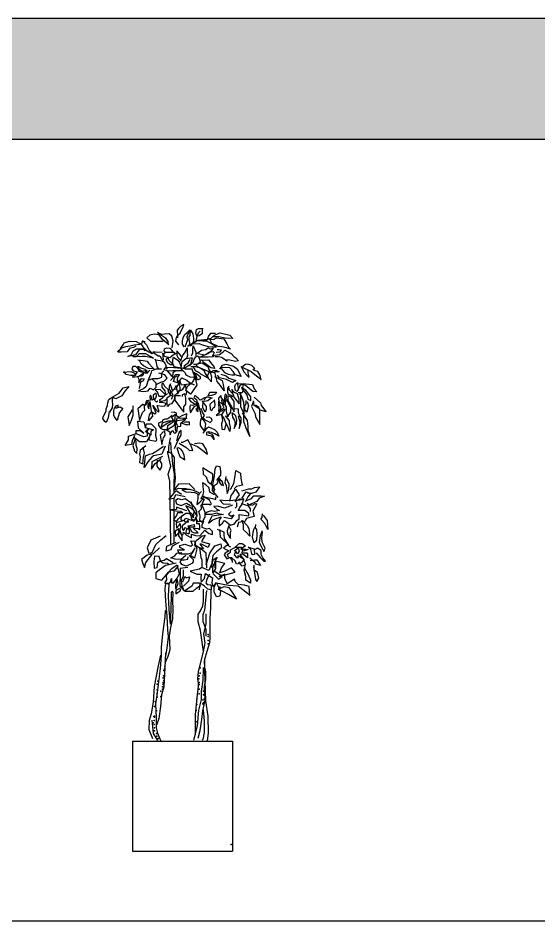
# Model space of a CAD drawing. Header units: millimetres. Extents: x 12377 to 30673, y 89761 to 101952.
# Drawn here: x 24415 to 25767, y 99607 to 101952 of the extents above; entities that cross this region are included whole.
import ezdxf

# ---------------------------------------------------------------- set-up
doc = ezdxf.new("R2010")
doc.units = ezdxf.units.MM
doc.layers.add('www.cad-blocks.net', color=7, linetype='Continuous')

# ---------------------------------------------------------------- blocks, each defined once
blk = doc.blocks.new('A$C4E114401')
at = {"linetype": 'ByBlock'}
for p, q in [((77.2, 285.6), (77.2, 0)), ((77.2, 285.6), (336.1, 285.6)), ((336.1, 285.6), (336.1, 0)), ((77.2, 0), (336.1, 0))]:
    blk.add_line(p, q, dxfattribs=at)
for points in [[(197.3, 1315.2), (189.6, 1324.2), (191.4, 1334.3), (194.9, 1339.6), (200.3, 1345.6), (203.3, 1351), (207.5, 1359.3), (210.4, 1367.6), (202.1, 1363.5), (196.1, 1357.5), (193.1, 1353.3), (193.7, 1337.9), (193.7, 1333.1)], [(171.1, 1314.6), (155, 1328.9), (146, 1340.8), (132.9, 1342.6), (122.2, 1340.2), (113.8, 1333.1), (123.4, 1324.2), (153.8, 1324.2), (156.2, 1326.5), (170.5, 1318.8)], [(179.4, 1307.5), (182.4, 1324.2), (178.8, 1337.3), (172.3, 1343.2), (160.3, 1342.6), (152, 1342), (141.8, 1346.8), (157.4, 1336.7), (162.1, 1333.1), (169.3, 1321.8)], [(211, 1309.9), (206.3, 1316.4), (206.3, 1325.3), (208.1, 1333.1), (212.2, 1340.8), (218.8, 1346.8), (225.4, 1353.9), (217.6, 1335.5), (219.4, 1327.7), (216.4, 1318.2), (212.8, 1308.7)], [(220, 1311.6), (246.2, 1327.1), (264.1, 1328.3), (271.9, 1328.9), (274.3, 1336.1), (280.2, 1345), (292.2, 1345)], [(223.6, 1311.6), (225.4, 1319.4), (224.2, 1328.9), (224.2, 1335.5), (226.5, 1339), (227.1, 1353.3), (233.7, 1343.8), (235.5, 1331.3), (235.5, 1324.2), (231.3, 1314.6), (227.1, 1311.6)], [(244.4, 1335.5), (240.9, 1345.6), (243.2, 1354.5), (248.6, 1356.9), (259.4, 1356.9), (257.6, 1353.9), (257.6, 1347.4), (257.6, 1343.2), (248.6, 1337.3)], [(241.5, 1320.6), (244.4, 1336.1), (248, 1346.2), (252.2, 1350.4)], [(270.7, 1329.5), (281.4, 1332.5), (287.4, 1337.9), (293.3, 1342), (304.7, 1346.2), (329.1, 1339.6), (337.5, 1331.3), (317.8, 1331.9), (301.1, 1335.5), (295.1, 1335.5), (287.4, 1335.5)], [(97.3, 1316.1), (81.6, 1313.6), (70.7, 1311.2), (58.6, 1310), (45.3, 1305.2), (52.5, 1314.9), (55, 1319.7), (69.5, 1324.5), (86.4, 1323.3), (92.5, 1319.7), (100.9, 1317.3)], [(103, 1325.9), (113.2, 1315.1), (120.3, 1300.8), (128.1, 1293.1), (127.5, 1291.3), (114.4, 1299), (106, 1306.8), (101.2, 1314.5), (101.8, 1323.5), (109.6, 1323.5)], [(231.9, 1317.6), (249.2, 1318.2), (258.2, 1314.6), (273.1, 1310.5), (284.4, 1309.9), (295.1, 1309.3), (279.6, 1318.8), (269.5, 1324.7), (259.4, 1324.2), (247.4, 1325.3)], [(272.5, 1330.7), (279.6, 1329.5), (286.8, 1328.3), (294.5, 1333.1), (313.6, 1330.1), (322, 1317.6), (326.2, 1308.7), (331.5, 1303.3), (320.8, 1307.5), (308.9, 1309.9), (299.3, 1310.5), (281.4, 1318.8), (281.4, 1322.4), (277.2, 1329.5)], [(85.2, 1311.2), (79.1, 1307.6), (69.5, 1305.2), (63.4, 1296.7), (47.7, 1295.5), (39.2, 1295.5), (41.6, 1300.4), (47.7, 1305.2)], [(119.5, 1296.2), (106.8, 1303.1), (95.1, 1303.1), (90.5, 1297.3), (84.7, 1289.2), (64.9, 1284.6), (73.1, 1289.2), (78.9, 1299.6), (87, 1304.3), (105.6, 1304.3), (107.9, 1299.6)], [(78.9, 1284.6), (87, 1284.6), (95.1, 1292.7), (110.2, 1292.7), (123, 1285.7), (131.2, 1279.9), (110.2, 1284.6), (102.1, 1284.6), (94, 1283.4), (75.4, 1285.7)], [(153.9, 1296), (141.9, 1294.9), (135.4, 1295.4), (129.4, 1295.4), (143.6, 1286.7), (147.9, 1286.7), (152.3, 1278.6), (157.7, 1274.7), (156.1, 1286.7), (155.6, 1293.3)], [(184.2, 1295), (162.1, 1295), (159.1, 1299.1), (159.7, 1304.5), (165.1, 1307.5), (174.1, 1306.3), (179.4, 1299.7), (186, 1294.4), (189.6, 1292.6), (182.4, 1287.8), (173.5, 1281.3), (160.3, 1284.8), (158.5, 1292.6), (163.3, 1295.6)], [(203.8, 1284.8), (197.8, 1292.5), (191.9, 1299.6), (191.9, 1287.8), (194.9, 1281.9), (200.8, 1276)], [(201.4, 1272.5), (207.3, 1288.4), (212.6, 1293.7), (218.5, 1307.3), (219.1, 1295.5), (219.7, 1287.2), (216.7, 1279.5)], [(229.7, 1286), (233.3, 1294.3), (233.3, 1303.7), (234.5, 1312.6), (241, 1295.5), (241, 1286)], [(243.9, 1292.2), (255.9, 1300.9), (267.3, 1302.5), (272.8, 1307.4), (279.3, 1304.7), (286.4, 1306.3), (281, 1298.2), (272.3, 1291.6), (263.5, 1287.8), (247.7, 1291.1)], [(251, 1282.5), (266.4, 1289.6), (275.8, 1295.5), (286.5, 1297.2), (288.8, 1294.9), (285.3, 1287.8), (286.5, 1283.7), (273.5, 1282.5), (267.5, 1283.1), (248.6, 1283.1)], [(283.8, 1287.2), (302.9, 1289.6), (312.4, 1296.7), (316.6, 1300.9), (333.3, 1292), (339.9, 1284.8), (345.2, 1281.3), (352.4, 1273.5), (344.6, 1271.7), (329.7, 1274.7), (322, 1275.9), (321.4, 1272.3), (311.8, 1279.5), (307.7, 1281.9), (299.9, 1283.6), (291, 1283.6)], [(294.1, 1295.4), (304.4, 1297.1), (307.7, 1301.4), (300.6, 1302), (296.8, 1302)], [(91.1, 1275.8), (104.8, 1274), (115, 1272.2), (118.5, 1266.9), (129.3, 1255), (132.8, 1252.6), (118.5, 1253.8), (105.4, 1260.3), (99.4, 1265.7), (95.3, 1274)], [(158.3, 1249.7), (164.8, 1258.4), (161, 1268.2), (155, 1272.6), (136.5, 1274.7), (135.4, 1278), (138.1, 1269.3), (139.8, 1258.4), (143.6, 1253)], [(184.3, 1261.9), (171.7, 1274.5), (168.5, 1282.9), (163.3, 1276.6), (167.5, 1269.2), (175.9, 1264), (181.1, 1264)], [(207.3, 1253.6), (184.8, 1257.7), (181.3, 1265.4), (181.3, 1276.6), (183.1, 1283.1), (194.9, 1274.8), (199, 1268.9), (203.2, 1257.1), (206.1, 1271.9), (215.6, 1279.5), (227.4, 1281.3), (231.5, 1280.7), (229.2, 1270.1), (227.4, 1263.6), (211.4, 1253.6), (212, 1261.2), (221.5, 1268.3), (226.2, 1277.2)], [(224.4, 1260.7), (234.5, 1269.5), (236.8, 1277.8), (241.6, 1283.7), (247.5, 1286.6), (250.4, 1277.8), (252.2, 1269.5), (246.3, 1264.8), (235.1, 1263.6)], [(235.1, 1263.6), (257.5, 1267.7), (272.3, 1258.3), (277.6, 1244.1), (246.9, 1257.1), (241, 1263)], [(253.4, 1275), (274.1, 1275.5), (283, 1264.9), (287.7, 1258.4), (290, 1253.7), (280.6, 1254.9), (269.4, 1262.6), (262.9, 1267.9), (255.8, 1275.5)], [(53, 1244.3), (72.7, 1245.8), (83.3, 1241.3), (84.8, 1235.2), (72.7, 1235.2), (60.6, 1238.2), (54.5, 1245.8)], [(121.6, 1248.8), (113.7, 1240.3), (91.2, 1246.4), (94.2, 1248.8), (85.1, 1258.5), (77.8, 1258.5), (75.4, 1252.4), (78.4, 1247), (87.5, 1245.2), (88.1, 1243.3), (83.9, 1237.3), (77.2, 1230.6), (89.3, 1233), (100.3, 1234.2), (104.5, 1237.3), (106.4, 1241.5), (90.6, 1230.6), (93.6, 1225.7), (93.6, 1216.6), (100.3, 1227.5), (107, 1226.3), (104.5, 1221.5), (97.8, 1217.8), (96, 1210.5), (94.2, 1201.4)], [(114.3, 1242.1), (109.4, 1247), (101.5, 1245.8), (94.8, 1251.2), (90.6, 1259.7), (100.3, 1254.3), (110, 1251.8), (113.7, 1247), (114.3, 1242.1)], [(152.1, 1252.1), (138.1, 1252.1), (126.5, 1247.4), (124.2, 1240.5), (117.2, 1223.1), (130, 1227.7), (143.9, 1227.7), (153.2, 1231.2), (153.2, 1240.5), (154.4, 1245.1), (157.9, 1247.4)], [(159.9, 1250.2), (171.9, 1247), (181.7, 1248.1), (206.8, 1248.1), (203.5, 1253), (184.5, 1255.1), (166.5, 1256.2), (164.3, 1251.9)], [(167.1, 1247), (177.5, 1234.8), (181.1, 1232.4), (182.3, 1239.1), (182.3, 1242.7), (187.2, 1247)], [(203.8, 1251.9), (213.8, 1242.5), (215.6, 1236.6), (225.7, 1231.9), (237.5, 1231.3), (240.4, 1228.9), (235.1, 1241.3), (231.6, 1251.4), (220.3, 1251.9), (214.4, 1251.4), (206.2, 1254.3)], [(228, 1258.4), (240.4, 1259), (252.8, 1255.5), (262.3, 1249), (265.8, 1240.1), (272.9, 1228.3), (254, 1238.4), (250.5, 1241.9), (240.4, 1247.2), (238.1, 1253.1), (233.9, 1254.9)], [(241, 1240.9), (252.5, 1232.5), (252.5, 1226.2), (245.2, 1223.1), (242, 1234.6), (237.8, 1244.1)], [(274.9, 1243.1), (271.4, 1235), (272.7, 1228.9), (281.8, 1218.6), (281.8, 1226.8), (282.6, 1230.2), (281.3, 1237.5), (278.3, 1242.7), (274.4, 1243.6)], [(280, 1243.1), (286.1, 1248.3), (293, 1248.7), (301.6, 1244.9), (294.3, 1244.4), (290.8, 1244.9), (287.8, 1241.8), (278.3, 1246.2)], [(289.3, 1232.5), (309.3, 1222), (312.4, 1211.5), (314.5, 1195.8), (305.1, 1209.4), (296.7, 1219.9), (290.4, 1244.1)], [(303.6, 1251.9), (310.1, 1262), (319, 1264.9), (339.1, 1259.6), (349.7, 1251.4), (355, 1240.7), (359.2, 1232.5), (343.2, 1236.6), (338.5, 1245.5), (329.6, 1254.9), (308.9, 1256.1), (306.6, 1253.1), (311.3, 1248.4), (316, 1243.1), (325.5, 1238.4), (334.3, 1236.6), (341.4, 1237.2)], [(358, 1258.4), (385.1, 1245.5), (402.9, 1230.7), (411.1, 1224.2), (407, 1237.2), (402.3, 1246), (395.2, 1247.2), (389.9, 1249.6), (391.1, 1251.9), (394, 1253.7), (386.9, 1260.8), (376.3, 1264.3), (369.8, 1263.7), (362.1, 1257.3)], [(358.6, 1259.6), (365.7, 1244.9), (373.3, 1236), (379.8, 1231.3), (378.1, 1239), (377.5, 1242.5), (377.5, 1249)], [(117.3, 1222.7), (112.4, 1206.9), (105.8, 1200.2), (92.4, 1195.4), (105.1, 1193.5), (117.3, 1195.4), (122.8, 1202), (131.3, 1198.4), (138.6, 1205.1), (138.6, 1215.4), (127, 1226.9)], [(140.4, 1213), (150.7, 1217.8), (159.2, 1220.9), (166.5, 1228.2), (161.1, 1236.7), (145.3, 1240.9)], [(175.2, 1222.2), (189, 1237.7), (198.5, 1237.7), (193.5, 1231.1), (192.9, 1224.4), (193.5, 1216.1)], [(193.5, 1216.1), (182.9, 1220), (186.8, 1231.1), (191.8, 1234.4)], [(189.9, 1197.8), (193, 1206.3), (196.1, 1212.6), (196.9, 1221.9), (197.7, 1211), (200, 1204), (200, 1197), (194.6, 1193.1)], [(224, 1212.3), (203.9, 1210.2), (199.6, 1221.9), (204.9, 1229.3), (217.6, 1222.9), (224, 1217.6), (236.7, 1211.3), (222.9, 1214.5)], [(238.9, 1232.5), (244.2, 1210.2), (227.2, 1186.9), (215.5, 1196.4), (218.7, 1206), (233.6, 1218.7), (237.8, 1226.1), (237.8, 1233.5)], [(306.4, 1238.7), (319.9, 1234), (327.2, 1227.9), (345.4, 1221.9), (336, 1217.2), (320.5, 1224.6), (302.4, 1229.3), (297.7, 1236)], [(16.1, 1141.5), (13.3, 1125.4), (8.4, 1113.5), (4.9, 1115.6), (0, 1123.3), (0.7, 1127.5), (8.4, 1142.2), (8.4, 1148.5), (11.9, 1156.9), (12.6, 1164.6), (15.4, 1172.9), (24.5, 1179.2), (42, 1189), (52.5, 1203), (67.2, 1206.5), (56.7, 1194.6), (49, 1182.7), (33.6, 1174.3), (25.2, 1179.2), (24.5, 1168.8), (25.2, 1159.7), (23.8, 1151.3), (16.8, 1140.1)], [(170.5, 1197.8), (161.1, 1206.3), (158, 1211.8), (156.5, 1215.7), (152.6, 1212.6), (152.6, 1204.8), (160.4, 1195.5), (162.7, 1184.6), (148.7, 1198.6), (135.5, 1197.8), (140.9, 1193.9), (142.5, 1188.5), (145.6, 1181.5), (159.6, 1181.5)], [(181.8, 1193.3), (177.4, 1206.7), (175.7, 1213.9), (172.4, 1207.2), (172.4, 1200), (169, 1194.5), (175.7, 1183.4), (175.7, 1191.1), (175.2, 1197.8)], [(182.4, 1185), (177.9, 1191.7), (181.8, 1196.7), (186.8, 1201.1), (190.2, 1208.9), (190.7, 1202.2), (191.8, 1197.2), (193.5, 1190.6), (187.9, 1184.5), (184, 1183.4)], [(194, 1186.7), (198.5, 1195.6), (203.5, 1196.7), (207.4, 1199.4), (214, 1210), (215.2, 1198.3), (216.8, 1192.8), (215.7, 1184.5)], [(335.6, 1189.2), (327.9, 1198.2), (326.7, 1207.7), (323.5, 1202), (323.5, 1193.7), (324.7, 1187.3), (333.7, 1182.9), (336.9, 1180.3)], [(334.5, 1200), (336.6, 1189.5), (340.8, 1178), (353.4, 1161.2), (353.4, 1172.7), (349.2, 1187.4), (339.7, 1191.6), (335.5, 1197.9)], [(343.9, 1195), (342.6, 1206.5), (343.9, 1211.6), (349.6, 1216.7), (349.6, 1210.9), (350.9, 1203.9), (350.9, 1197.5), (346.4, 1193.7)], [(347.7, 1193.1), (352.8, 1200.7), (356.7, 1210.3), (363.7, 1213.5), (362.4, 1203.3), (363, 1196.3), (361.8, 1189.9), (350.9, 1189.9)], [(351.3, 1214.7), (371.2, 1213.6), (388.1, 1211.5), (392.3, 1201), (399.6, 1192.7), (389.1, 1193.7), (370.2, 1209.4), (360.7, 1212.6)], [(359.7, 1202.1), (373.4, 1185.3), (376.5, 1173.8), (383.9, 1170.6), (383.9, 1180.1), (371.2, 1196.9), (359.7, 1204.2)], [(142.9, 1168.8), (139.3, 1166), (133.7, 1170.8), (137.2, 1176.4), (139.3, 1182), (138.6, 1189.7), (130.2, 1184.1), (131.6, 1172.9), (128.1, 1171.5), (127.4, 1177.1), (123.9, 1184.1), (121.8, 1179.2), (123.2, 1171.5), (113.4, 1169.5), (111.3, 1166), (109.9, 1157.6), (115.5, 1163.9), (116.2, 1167.4), (121.8, 1166.7), (116.9, 1159), (116.9, 1154.8), (119, 1148.5), (120.4, 1156.2), (121.8, 1156.9), (121.8, 1168.1), (123.9, 1154.8), (125.3, 1141.5), (134.4, 1135.9), (137.9, 1137.3), (129.5, 1157.6), (137.2, 1147.1), (143.6, 1140.8), (146.4, 1141.5), (140.8, 1156.9), (142.9, 1157.6), (154.1, 1155.5), (160.4, 1156.2), (163.9, 1162.5), (154.1, 1165.3), (146.4, 1165.3)], [(167.4, 1187.8), (157.4, 1180.6), (155.2, 1177.3), (145.7, 1170.6), (150.7, 1168.4), (160.7, 1170), (165.7, 1174.5)], [(186.8, 1183.9), (185.2, 1172.3), (177.9, 1161.2), (172.4, 1160.1), (167.4, 1154.5), (166.8, 1161.2), (166.8, 1170.6), (166.8, 1177.8), (176.3, 1184.5), (181.3, 1182.2), (177.4, 1172.8)], [(201.7, 1182.7), (186.9, 1182.7), (186.9, 1171), (198.6, 1155.1), (202.8, 1148.8), (210.2, 1140.3), (210.2, 1154.1), (215.5, 1160.4), (215.5, 1177.4), (212.3, 1188), (206, 1184.8), (206, 1180.6)], [(265.3, 1178.2), (252.9, 1171.2), (247.6, 1176.5), (238.8, 1183.5), (236.1, 1178.2), (243.2, 1173), (245, 1165), (239.7, 1166.8), (231.7, 1175.6), (222, 1175.6), (227.3, 1168.5), (237, 1162.4), (243.2, 1161.5), (233.5, 1157.1), (226.4, 1157.9), (225.5, 1154.4), (225.5, 1146.5), (227.3, 1138.5), (232.6, 1147.3), (237.9, 1154.4), (244.1, 1157.9), (244.1, 1165.9), (245, 1149.1), (241.4, 1146.5), (246.7, 1141.2), (248.5, 1153.5), (246.7, 1165), (252.9, 1142.1), (256.4, 1120.9), (263.5, 1131.5), (258.2, 1140.3), (254.7, 1149.1)], [(261.7, 1171.2), (269.7, 1180), (280.3, 1178.2), (283.8, 1177.4), (277.7, 1173.8), (272.4, 1169.4), (263.5, 1167.7), (256.4, 1168.5)], [(273.2, 1182.7), (277.7, 1191.5), (289.1, 1191.5), (295.3, 1191.5), (292.7, 1187.1), (282.1, 1183.5), (271.5, 1181.8)], [(314.5, 1168.2), (308.1, 1177.1), (306.2, 1183.5), (299.8, 1176.5), (301.1, 1166.9), (308.8, 1162.5), (313.2, 1154.8), (308.8, 1169.5), (307.5, 1172)], [(317.8, 1162.3), (321.8, 1183.1), (317.1, 1186.5), (315.8, 1177.8), (314.4, 1169.7), (312.4, 1162.3), (320.5, 1154.3)], [(320.8, 1173.8), (332.4, 1150.7), (330.3, 1138.1), (325, 1131.8), (324, 1127.6), (320.8, 1142.3), (320.8, 1151.7), (317.7, 1160.1), (319.8, 1172.7)], [(324, 1182.2), (324, 1169.6), (333.4, 1155.9), (340.8, 1141.2), (340.8, 1159.1), (340.8, 1167.5), (333.4, 1179), (326.1, 1182.2)], [(357.6, 1188.5), (357.6, 1170.6), (357.6, 1153.8), (367, 1136), (367, 1154.9), (366, 1165.4), (359.7, 1182.2), (354.4, 1187.4)], [(392.3, 1179), (409.1, 1164.3), (411.2, 1157), (423.8, 1141.2), (408, 1145.4), (404.9, 1151.7), (396.5, 1158)], [(39.2, 1159), (39.2, 1152), (33.6, 1150.6), (44.8, 1154.1), (51.8, 1149.2), (42.7, 1139.4), (39.9, 1127.5), (37.1, 1118.4), (30.1, 1128.2), (28, 1132.4), (28, 1143.6), (30.1, 1150.6), (35.7, 1156.9), (38.5, 1156.9)], [(75.7, 1146.1), (65.1, 1127.9), (68.1, 1105.3), (74.2, 1118.9), (78.7, 1132.5), (78.7, 1156.6)], [(104.5, 1160.7), (90.9, 1148.6), (95.4, 1118.4), (103, 1139.5), (109.1, 1145.6), (107.5, 1160.7)], [(260, 1165), (267.9, 1154.4), (267.9, 1147.3), (265.3, 1140.3), (259.1, 1150.9), (259.1, 1157.9), (260, 1163.2), (259.1, 1166.8)], [(290.3, 1172.3), (277.6, 1160.3), (278.3, 1148.2), (283, 1144.2), (286.3, 1150.9), (291, 1153.5), (291.7, 1160.3), (289.7, 1171)], [(314.5, 1152.9), (304.9, 1144), (299.8, 1136.3), (294.1, 1131.2), (304.9, 1133.8), (309.4, 1135), (313.2, 1140.1), (317.7, 1147.8), (312, 1145.9), (307.5, 1142.1)], [(300.4, 1168.3), (299.7, 1158.2), (301.1, 1150.9), (300.4, 1141.5), (305.8, 1148.2), (305.8, 1154.2), (303.8, 1159.6), (300.4, 1165.6)], [(374.9, 1167.6), (378.2, 1156.2), (375.6, 1147.5), (373.5, 1140.1), (368.2, 1146.8), (368.8, 1156.2), (372.2, 1162.3), (372.2, 1170.3)], [(391.2, 1168.5), (386, 1154.9), (395.4, 1136), (396.5, 1127.6), (407, 1107.7), (407, 1122.4), (407, 1130.7), (407, 1147.5), (392.3, 1157), (391.2, 1169.6)], [(126.7, 1138.7), (128.8, 1129.6), (118.3, 1117.7), (119, 1124.7), (121.1, 1133.1), (125.3, 1139.4)], [(179.9, 1131.3), (170.8, 1124.8), (166.2, 1121.5), (160.4, 1121.5), (154.5, 1119.6), (154.5, 1115.6), (144.7, 1111.1), (144.7, 1105.2), (150.6, 1097.4), (157.1, 1094.8), (164.3, 1094.8), (174, 1089), (173.4, 1083.8), (174.7, 1081.2), (176, 1086.4), (179.9, 1091.6), (182.5, 1091.6), (183.1, 1087), (186.4, 1085.1), (189.7, 1087), (192.9, 1093.5), (193.6, 1102.6), (202, 1103.9), (202.7, 1111.7), (208.5, 1116.9), (213.7, 1120.2), (217, 1127.4), (218.3, 1135.8), (206.6, 1131.3), (196.8, 1126.1), (191, 1130.6), (191, 1137.8), (185.1, 1139.7), (177.9, 1139.1)], [(183.1, 1118.2), (179.2, 1126.1), (181.2, 1130), (187.7, 1135.2), (186.4, 1126.1), (187.1, 1121.5), (183.1, 1116.9)], [(259, 1125.9), (266.3, 1119.1), (272.5, 1117), (278.8, 1113.4), (284, 1118.1), (281.9, 1123.8), (275.7, 1127.4), (267.8, 1125.9)], [(307.8, 1134.1), (310.5, 1118), (307.8, 1110), (309.1, 1095.9), (316.5, 1095.2), (319.9, 1110), (314.5, 1123.4), (307.8, 1134.1)], [(317.8, 1130.8), (327.9, 1118.7), (327.9, 1112), (330.6, 1101.3), (329.3, 1089.9), (327.2, 1095.9), (322.5, 1106), (319.2, 1112)], [(351.4, 1130.8), (355.4, 1114.7), (354.1, 1097.2), (358.8, 1113.3), (358.8, 1125.4), (353.4, 1133.4), (352.1, 1139.5), (352.1, 1147.5), (334, 1148.9)], [(334.6, 1138.8), (336, 1127.4), (341.3, 1118), (343.3, 1112), (340.7, 1097.2), (346.7, 1110.7), (348, 1119.4), (345.4, 1130.1), (336.6, 1137.5)], [(361.8, 1138.1), (374.4, 1118.2), (376.5, 1102.4), (376.5, 1093), (381.8, 1077.2), (372.3, 1098.2), (366, 1116.1), (366, 1123.4), (366, 1136)], [(110.6, 1100.2), (131.7, 1094.2), (124.2, 1089.7), (124.2, 1080.6), (110.6, 1089.7), (116.6, 1095.7), (119.6, 1094.2), (115.1, 1094.2), (115.1, 1077.6), (106, 1076.1), (86.4, 1083.6), (86.4, 1092.7), (96.9, 1092.7), (106, 1085.1), (92.4, 1098.7), (90.9, 1116.9), (106, 1115.3), (110.6, 1098.7), (113.6, 1109.3), (125.7, 1109.3), (136.3, 1098.7), (137.8, 1094.2), (136.3, 1079.1), (139.3, 1068.5), (137.8, 1064), (119.6, 1067), (122.7, 1080.6), (113.6, 1062.5), (95.4, 1062.5), (81.8, 1073)], [(182.7, 1118.3), (168.9, 1111.4), (151.6, 1099.9), (155.1, 1112.5), (170, 1117.1), (182.7, 1117.1)], [(188.4, 1117.1), (183.8, 1104.5), (167.7, 1094.1), (168.9, 1105.6), (176.9, 1111.4), (185, 1116), (187.3, 1118.3)], [(190.7, 1116), (187.3, 1103.3), (187.3, 1094.1), (191.9, 1088.4), (193, 1101), (194.2, 1104.5), (189.6, 1114.8)], [(190.7, 1117.1), (193, 1125.2), (218.3, 1124), (204.5, 1119.4), (193, 1117.1), (189.6, 1117.1)], [(204.2, 1112.3), (214.1, 1108.2), (219.9, 1107.6), (225.1, 1107.1), (224.6, 1113.9), (221.4, 1114.4), (214.1, 1114.4), (209.9, 1113.4)], [(254.3, 1123.8), (252.2, 1114.4), (252.2, 1105), (257.9, 1097.7), (262.6, 1091.5), (265.2, 1097.2), (266.8, 1109.2), (263.7, 1116.5), (256.9, 1125.3)], [(81.8, 1079.1), (75.8, 1065.5), (74.3, 1056.4), (57.6, 1053.4), (66.7, 1068.5), (66.7, 1077.6), (84.8, 1083.6)], [(157.5, 1089.7), (148.4, 1080.6), (152.9, 1056.4), (157.5, 1073), (162, 1080.6), (160.5, 1091.2)], [(186.2, 1045.8), (195.3, 1067), (202.9, 1080.6), (202.9, 1092.7), (198.3, 1088.1), (193.8, 1076.1), (190.8, 1065.5)], [(260, 1085.8), (266.3, 1093.1), (269.4, 1098.8), (274.1, 1101.9), (289.7, 1094.6), (297, 1088.4), (300.7, 1077.4), (290.3, 1083.7), (281.9, 1087.3), (273.6, 1088.9), (268.9, 1087.3)], [(273.6, 1087.3), (284.5, 1081.6), (287.1, 1074.3), (288.7, 1069.1), (282.4, 1077.4), (269.9, 1080), (269.4, 1086.8)], [(83.3, 1068.5), (77.3, 1053.4), (81.8, 1038.3), (87.9, 1032.2), (89.4, 1045.8), (86.4, 1053.4), (86.4, 1062.5), (83.3, 1073)], [(175.6, 1060.9), (177.1, 1033.7), (171.1, 1035.2), (171.1, 1048.9), (172.6, 1059.4), (175.6, 1073)], [(197.6, 1059.7), (214.9, 1049.3), (224.1, 1041.3), (233.3, 1040.1), (228.7, 1053.9), (220.6, 1067.7), (206.8, 1060.8), (203.4, 1060.8)], [(228.7, 1057.4), (245.9, 1050.5), (259.7, 1040.1), (271.2, 1030.9), (268.9, 1042.4), (259.7, 1057.4), (251.7, 1059.7), (237.9, 1057.4)], [(111.3, 1052.8), (96.4, 1040.1), (95.2, 1032.1), (96.4, 1024.1), (95.2, 1009.1), (103.3, 1005.7), (105.6, 1022.9), (107.9, 1033.2), (104.4, 1049.3)], [(162, 1051.9), (152.9, 1030.7), (131.7, 1026.2), (127.2, 1023.2), (116.6, 1011.1), (107.5, 996), (110.6, 1026.2), (121.2, 1030.7), (128.7, 1032.2), (142.3, 1041.3), (157.5, 1051.9)], [(174.7, 918.3), (174, 961.1), (169.6, 978.9), (176.2, 1000), (168.4, 1034.5), (168.4, 1038.9)], [(186.2, 945.5), (188.5, 968.9), (186.2, 997.8), (186.2, 1012.2), (186.2, 1022.2), (176.2, 1035.6)], [(178.5, 1034.5), (180.7, 1005.6), (185.1, 978.9), (184, 953.3), (184, 929.2)], [(191.9, 1048.2), (196.5, 1033.2), (199.9, 1025.2), (212.6, 1016), (211.4, 1028.7), (206.8, 1039), (202.2, 1043.6), (194.2, 1048.2)], [(155.1, 1025.2), (139, 1017.2), (127.4, 1011.4), (126.3, 991.9), (135.5, 1006.8), (143.6, 1012.6), (151.6, 1019.5)], [(141.3, 1014.9), (140.1, 999.9), (148.2, 989.6), (152.8, 997.6), (152.8, 1006.8), (147, 1016)], [(291.2, 937.6), (280.9, 954.9), (285.5, 966.4), (285.5, 979), (267, 990.5), (259, 995.2), (260.1, 979), (268.2, 972.1), (272.8, 959.5), (279.7, 953.7)], [(299.3, 918), (284.3, 936.4), (285.5, 951.4), (290.1, 974.4), (291.2, 992.9), (294.7, 1000.9), (303.9, 998.6), (305.1, 987.1), (305.1, 976.7), (298.2, 967.5), (294.7, 962.9)], [(331.6, 938.8), (339.6, 954.9), (343.1, 974.5), (345.4, 988.3), (356.9, 981.4), (358.1, 968.7), (360.4, 954.9), (362.7, 950.3), (346.5, 946.9), (340.8, 941.1)], [(288.9, 934.2), (288.9, 949.2), (297, 953.8), (302.7, 968.7), (302.7, 957.2), (307.4, 951.5), (313.1, 949.2), (309.7, 959.5), (303.9, 965.3)], [(318.9, 973.3), (316.6, 957.2), (320, 949.2), (322.3, 928.4), (326.9, 938.8), (328.1, 953.8), (321.2, 966.4)], [(238.7, 939), (223.7, 953.9), (196.1, 952.8), (183.5, 937.8), (197.3, 942.4), (215.7, 941.3), (223.7, 939)], [(249.9, 930.5), (237.8, 935.8), (226.5, 938.8), (204.6, 938.8), (215.2, 932.8), (229.5, 932), (238.6, 931.3), (249.9, 925.2)], [(290.1, 925), (277.4, 931.9), (276.2, 943.4), (267, 951.5), (258.9, 956.1), (260.1, 938.8), (261.3, 933), (258.9, 922.7), (254.3, 915.8), (267, 919.2), (284.3, 915.8), (293.5, 913.5), (293.5, 920.4)], [(329.3, 908.8), (332.7, 923.8), (337.4, 928.4), (344.3, 939.9), (351.2, 929.5), (353.5, 924.9), (346.6, 915.7), (343.1, 907.7), (356.9, 915.7)], [(360.4, 935.3), (378.8, 941), (386.9, 941), (393.8, 944.5), (406.5, 945.7), (397.3, 931.8), (385.8, 928.4), (375.4, 929.5)], [(204.2, 926.4), (190.4, 935.5), (183.5, 928.7), (170.8, 913.7), (185.8, 917.2), (189.2, 926.4), (209.9, 921.8), (213.4, 920.6)], [(184, 916.8), (184, 886.7)], [(228.3, 904.5), (213.4, 914.9), (205.3, 912.6), (195, 914.9), (188.1, 910.3), (191.5, 902.2), (203, 897.6), (216.8, 903.4), (227.2, 897.6)], [(255.9, 933.5), (246.1, 924.5), (246.1, 916.9), (243.8, 900.4), (251.4, 906.4), (258.2, 913.9), (261.2, 913.9), (262.7, 913.2), (258.9, 905.7), (256.6, 898.9), (260.4, 901.1), (275.5, 901.1), (278.5, 898.9), (282.3, 901.1), (277, 911.7), (268, 916.9), (259.7, 922.2)], [(360.4, 915.7), (371.9, 933), (383.5, 928.4), (376.5, 920.3), (370.8, 910)], [(369.6, 908.8), (385.8, 915.7), (391.5, 922.6), (411.1, 922.6), (419.2, 921.5), (405.3, 916.9), (399.6, 907.7), (380, 899.6), (374.2, 903.1)], [(176.6, 796.5), (174.7, 914.6)], [(218, 883.8), (191.5, 893), (191.5, 887.3), (176.6, 886.1), (189.2, 883.8), (201.9, 882.7), (207.6, 878.1)], [(235.2, 865.5), (237, 883.4), (226.3, 892.3), (215.6, 896.7), (223.6, 881.6), (231.7, 875.3), (232.6, 866.4)], [(229, 907.5), (231.7, 891.4), (237, 881.6), (245.1, 869.1), (244.2, 880.7), (240.6, 889.6), (232.6, 899.4), (222.7, 909.2)], [(256.6, 898.9), (264.2, 880), (264.2, 868), (257.4, 853.7), (251.4, 859), (252.9, 869.5), (251.4, 873.3), (249.1, 881.6), (255.9, 889.1), (255.1, 898.9)], [(336.2, 898.5), (315.5, 890.4), (298.2, 896.2), (287.8, 895), (295.9, 888.1), (302.8, 884.6), (290.1, 882.3), (280.9, 883.5), (270.5, 880), (264.7, 875.4), (282, 875.4), (295.9, 878.9), (299.3, 876.6), (313.1, 874.3), (283.2, 869.7), (280.9, 866.2), (274, 851.3), (285.5, 860.5), (293.6, 863.9), (307.4, 868.5), (301.6, 859.3), (301.6, 844.3), (310.8, 851.3), (315.5, 858.2), (321.2, 854.7), (331.6, 846.7), (342, 850.1), (347.7, 858.2), (353.5, 862.8), (353.5, 874.3), (378.8, 870.8), (378.8, 876.6), (368.5, 884.6), (351.2, 884.6), (355.8, 892.7), (361.6, 900.8), (366.2, 914.6), (355.8, 911.1), (318.9, 910), (303.9, 911.1), (312, 901.9), (331.6, 900.8)], [(346.6, 905.4), (346.6, 893.8), (343.1, 890.4)], [(370.7, 898.5), (389.2, 899.7), (394.9, 903.1), (399.6, 902), (389.2, 882.4), (391.5, 873.2), (392.6, 868.6), (378.8, 865.1), (373, 864), (368.4, 855.9), (352.3, 853.6), (348.8, 840.9)], [(359.2, 903.1), (376.5, 897.3), (382.3, 889.2), (382.3, 882.3)], [(204.2, 878.1), (193.8, 878.1), (191.5, 871.2), (183.5, 860.9), (191.5, 856.3), (196.1, 863.2), (206.5, 872.4)], [(184, 884.8), (184, 799.6)], [(237.9, 855.7), (216.5, 863.7), (211.1, 861.1), (212, 855.7), (221.8, 853.9), (221, 859.3), (212.9, 850.3), (205.8, 845), (206.7, 835.2), (209.3, 832.5), (212, 836.1), (212.9, 840.5), (220.1, 837), (216.5, 833.4), (215.6, 826.3), (222.7, 823.6), (225.4, 828), (221, 845), (237, 848.6), (237.9, 841.4), (223.6, 841.4), (230.8, 828.9), (237.9, 826.3), (246.9, 826.3), (234.4, 838.7), (246.9, 837.9), (251.3, 835.2), (251.3, 843.2), (250.4, 850.3), (244.2, 849.5), (244.2, 855.7), (243.3, 866.4), (239.7, 866.4), (238.8, 858.4), (230.8, 861.9), (229, 871.8), (225.4, 877.1), (215.6, 877.1), (203.1, 868.2), (202.2, 860.2), (210.2, 858.4), (202.2, 855.7), (190.6, 852.1), (191.5, 838.7), (197.7, 846.8), (200.4, 851.2), (201.3, 839.6), (198.6, 836.1), (204, 820.9), (208.4, 821.8), (209.3, 828), (217.4, 820.9), (229.9, 813.8), (229.9, 822.7), (240.6, 820), (251.3, 819.1), (264.7, 833.4), (275.4, 824.5), (284.4, 821.8), (284.4, 829.8), (276.3, 837.9), (270.1, 836.1), (262, 838.7), (257.6, 840.5), (257.6, 847.7), (262, 856.6), (246.9, 854.8), (241.5, 864.6)], [(332.7, 882.3), (325.8, 875.4), (332.7, 869.7), (339.7, 873.1), (332.7, 862.8), (314.3, 866.2)], [(415.8, 872.4), (426.2, 858.6), (428.5, 835.6), (420.4, 850.5), (410.1, 862), (413.5, 866.6), (414.7, 875.8)], [(327, 845.5), (322.4, 831.7), (323.5, 823.6), (331.6, 812.1), (331.6, 828.2), (332.7, 832.8), (328.1, 843.2)], [(362.7, 858.2), (374.2, 845.5), (378.8, 837.4), (381.1, 817.9), (373.1, 827.1), (365, 834), (365, 840.9), (365, 847.8), (360.4, 858.2)], [(395, 843.4), (389.7, 832.7), (387.5, 815.4), (391.8, 801.4), (399.4, 807.9), (400.4, 821.9), (399.4, 834.8), (396.1, 839.1), (397.2, 847.8)], [(196.8, 837), (187.9, 830.7), (188.8, 817.3), (195, 824.5), (197.7, 828), (195.9, 836.1)], [(196.8, 830.7), (195.9, 819.1), (205.8, 805.7), (205.8, 818.2), (204, 822.7), (198.6, 829.8)], [(303.1, 835.6), (304.2, 816.1), (327.2, 794.2), (315.7, 811.5), (314.6, 821.8), (314.6, 828.7), (297.3, 835.6)], [(413.4, 831.6), (408, 818.7), (405.8, 801.4), (413.4, 786.4), (417.7, 777.8), (420.9, 786.4), (413.4, 802.5), (412.3, 814.4), (414.5, 828.4)], [(148.3, 818.3), (124.3, 807.2), (114.7, 788), (119.5, 773.6), (127.5, 775.2), (137.1, 796), (149.9, 807.2), (164.3, 819.9)], [(198.4, 801.1), (180, 791.9), (176.6, 782.7), (163.9, 779.3), (166.2, 791.9), (176.6, 796.5), (190.4, 802.3)], [(237.6, 793.9), (241.9, 806.8), (248.4, 811.1), (258.1, 818.7), (265.7, 820.8), (258.1, 807.9), (256, 803.6), (276.4, 798.2), (273.2, 788.5), (256, 797.1), (251.6, 797.1), (261.3, 785.3), (249.5, 787.4), (240.9, 793.9), (244.1, 785.3), (237.6, 760.5), (226.8, 768.1), (233.3, 775.6), (238.7, 786.4), (230.1, 773.4), (220.4, 771.3), (202, 771.3), (197.7, 772.4), (194.5, 782.1), (203.1, 782.1), (211.7, 782.1), (199.9, 788.5), (199.9, 793.9), (212.8, 797.1), (227.9, 791.8), (232.2, 795), (227.9, 805.8), (238.7, 804.7), (239.8, 795), (239.8, 789.6)], [(268.2, 743.3), (277.8, 773.6), (290.6, 792.8), (306.5, 797.6), (308.1, 788), (295.3, 776.8), (285.8, 767.3), (282.6, 749.7)], [(342.2, 788.5), (354, 799.2), (361.6, 799.2), (370.2, 792.8), (358.3, 784.1), (371.3, 784.1), (376.7, 783.1), (363.7, 778.8)], [(146.7, 788), (130.7, 772), (114.7, 768.9), (100.3, 757.7), (103.5, 746.5), (108.3, 736.9), (111.5, 749.7), (117.9, 757.7), (127.5, 770.4)], [(215, 768.1), (203.1, 757.3), (188, 758.4), (176.2, 761.6), (186.9, 767), (192.3, 773.4), (205.3, 775.6)], [(269.8, 735.3), (268.2, 773.6), (250.6, 788), (253.8, 762.5), (257, 756.1), (257, 738.5)], [(332.5, 789.5), (322.7, 794.9), (313, 786.3), (327.1, 779.8), (317.4, 773.4), (315.2, 769.1), (321.7, 759.4), (330.3, 762.6), (335.7, 754), (335.7, 749.7)], [(341.1, 779.8), (350.8, 787.4), (354, 778.8), (349.7, 772.3), (345.4, 778.8), (341.1, 769.1), (346.5, 762.6), (350.8, 761.5), (350.8, 768), (367, 758.3), (359.4, 748.6), (346.5, 745.4), (343.2, 754), (334.6, 761.5), (326, 762.6), (323.8, 771.2), (331.4, 776.6), (331.4, 782), (344.3, 789.5), (360.5, 789.5), (362.6, 782), (360.5, 774.5), (373.4, 774.5), (375.6, 772.3), (375.6, 761.5), (365.9, 769.1), (361.6, 771.2), (355.1, 770.1), (363.7, 759.4), (370.2, 743.2), (361.6, 740), (357.3, 745.4), (352.9, 750.8)], [(376.7, 789.5), (392.8, 785.2), (393.9, 770.1), (387.4, 769.1), (384.2, 783.1), (376.7, 790.6)], [(398.2, 774.5), (409, 761.5), (418.7, 751.8), (421.9, 752.9), (415.5, 761.5), (411.2, 770.1), (411.2, 780.9), (401.5, 786.3), (393.9, 782)], [(144.9, 764.8), (134.1, 765.9), (132, 751.9), (133, 734.7), (140.6, 736.8), (142.7, 749.8), (149.2, 755.1), (144.9, 767)], [(182.6, 748.7), (165.4, 759.4), (158.9, 755.1), (149.2, 753), (156.8, 748.7), (167.5, 747.6), (171.8, 744.4)], [(223.6, 768.1), (234.4, 757.3), (234.4, 750.8), (231.2, 746.5), (222.5, 742.2), (216.1, 740.1), (205.3, 744.4), (201, 750.8), (204.2, 756.2), (210.7, 756.2), (220.4, 758.4), (221.4, 763.8)], [(282.6, 746.5), (274.6, 728.9), (257, 736.9), (250.6, 732.1), (226.6, 727.3), (244.2, 719.4), (255.4, 719.4), (253.8, 708.2), (255.4, 698.6), (263.4, 708.2), (266.6, 721), (284.2, 709.8), (282.6, 697), (285.8, 687.4), (293.7, 697), (325.7, 690.6), (351.3, 689), (375.3, 669.9), (381.7, 663.5), (380.1, 687.4), (367.3, 690.6), (351.3, 692.2), (343.3, 700.2), (341.7, 706.6), (322.5, 693.8), (316.1, 708.2), (316.1, 719.4), (301.7, 713), (343.3, 724.1), (333.7, 735.3), (316.1, 727.3), (303.3, 722.5), (308.1, 735.3), (316.1, 746.5), (292.1, 752.9), (292.1, 733.7), (285.8, 722.5), (285.8, 736.9), (289, 746.5)], [(281.8, 736.8), (286.1, 756.1), (296.9, 763.7), (292.6, 756.1), (289.3, 749.7), (290.4, 735.7)], [(382.1, 755.1), (393.9, 756.1), (399.3, 756.1), (409, 742.1), (397.1, 745.4), (395, 749.7), (381, 760.5)], [(189.8, 748.1), (162.7, 741.7), (146.7, 730.5), (137.1, 722.5), (137.1, 708.2), (153.1, 703.4), (170.7, 724.1), (178.7, 733.7), (193, 743.3)], [(194.1, 739.3), (184.1, 727), (171.8, 724.8), (164, 715.9), (165.1, 704.8), (159.6, 697), (169.6, 693.7), (175.2, 699.2), (178.5, 708.1), (178.5, 697), (182.9, 697), (190.7, 705.9), (198.5, 720.4), (194.1, 738.1), (194.1, 742.6)], [(220.2, 736.9), (201, 733.7), (201, 721), (199.4, 689), (210.6, 676.2), (205.8, 689), (204.2, 703.4), (209, 714.6), (209, 730.5)], [(367, 736.8), (376.7, 718.5), (383.2, 703.4), (383.2, 695.9), (371.3, 703.4), (371.3, 713.1), (368.1, 722.8), (367, 730.4), (369.2, 741.1)], [(390.7, 737.9), (394, 716.4), (396.1, 705.6), (399.4, 700.2), (404.8, 708.8), (401.5, 723.9), (392.9, 729.3), (392.9, 742.2)], [(191.9, 704.8), (188.5, 691.5), (188.5, 684.8), (189.6, 680.3), (191.9, 685.9), (195.2, 694.8), (193, 707)], [(207.4, 699.1), (212.8, 713.1), (216.1, 709.9), (224.7, 712.1), (222.5, 701.3), (216.1, 694.8), (209.6, 688.4)], [(276.5, 719.3), (270.9, 708.2), (267.6, 697.1), (270.9, 692.7), (279.8, 691.6), (280.9, 689.3), (280.9, 678.2), (272, 680.4), (263.1, 689.3), (252, 696), (249.8, 678.2)], [(285.8, 721), (300.1, 706.6), (309.7, 713), (290.6, 725.7)], [(162.6, 694.8), (161, 680.8), (162.1, 648.8), (166.4, 609.9), (168.1, 574.7), (169.1, 556.6), (165.8, 527.3), (162.6, 507.3)], [(161.5, 488.9), (169.6, 506.2), (174.5, 523.6), (172.9, 559.3), (176.1, 580.4), (181.6, 603.1), (182.1, 629.1), (181.6, 648.8), (182.1, 671.5), (181, 674.8), (177.2, 671.5), (177.2, 661.2), (175.1, 603.3), (175.1, 589.2), (171.8, 627.7), (170.2, 662.3), (171.3, 679.1), (171.8, 691), (171.8, 695.3), (162.6, 695.3)], [(200.8, 682.6), (189.6, 677), (189.6, 668.1), (195.2, 672.6), (200.8, 675.9), (201.9, 681.5)], [(250.6, 695.4), (234.6, 695.4), (231.4, 689), (212.2, 674.7), (234.6, 674.7), (242.6, 682.6), (253.8, 690.6)], [(261.5, 518.3), (253.3, 573), (247.5, 595.2), (247.5, 615), (253.3, 624.3), (259.2, 637.1), (261.5, 648.7), (261.5, 680.2)], [(295.3, 695.4), (304.9, 674.7), (303.3, 661.9), (295.3, 660.3), (289, 673.1), (289, 684.2), (293.7, 698.6)], [(301.7, 681), (314.5, 687.4), (327.3, 684.2), (338.5, 668.3), (346.5, 653.9), (325.7, 666.7), (309.7, 674.7), (300.1, 679.4), (304.9, 687.4)], [(269, 677.1), (263.8, 625.5), (259.2, 613.8), (259.2, 605.7), (259.2, 596.3), (265, 583.5), (267.3, 575.4), (267.3, 557.9)], [(280.1, 677.9), (279, 631.3), (277.8, 604.5), (277.8, 570.7), (277.8, 554.4), (276.6, 540.4), (269.6, 518.3), (263.8, 497.3), (263.8, 482.2), (263.8, 467.1), (266.2, 390.2), (272, 350.6), (273.1, 306.3), (270.8, 286.5)], [(162, 625.2), (160.9, 608.4), (155, 564.1), (151.2, 528.9), (151.2, 508.3), (149, 474.2), (140.3, 404.6), (136.8, 382.5), (137.9, 346.4), (137.9, 319.6)], [(267.3, 616.1), (267.3, 590.5), (261.5, 563.7), (265, 540.4), (260.3, 517.1), (252.2, 486.9), (247.5, 465.9), (245.2, 447.3), (247.5, 435.6), (247.5, 428.6), (244, 398.3), (239.3, 354.1), (239.3, 301.7)], [(149.6, 509), (143.7, 481.1), (133.3, 427.6), (130.9, 386.8), (125.1, 356.6), (120.4, 339.1), (119.3, 315.8), (128.6, 292.6)], [(162.4, 515.1), (161.2, 475.6), (157.8, 426.7), (151.9, 405.8), (149.6, 375.5), (144.9, 344.1), (139.1, 326.6)], [(247.5, 293.5), (252.2, 313.3), (256.8, 341.3), (259.2, 364.6), (262.7, 379.7), (266.2, 393.7), (263.8, 418.1), (263.8, 428.6), (267.3, 444.9), (267.3, 465.9), (265, 475.2), (263.8, 495)], [(235.8, 287.7), (245.2, 325), (248.7, 365.7), (255.7, 393.7), (255.7, 414.6), (260.3, 443.8), (261.5, 472.9), (261.5, 476.4)], [(260.3, 366.9), (262.7, 337.8), (262.7, 307.5), (259.2, 290), (258, 287.7)], [(127.4, 340.3), (130.9, 305.4), (141.4, 286.8)], [(137.9, 319.6), (141.4, 306.5), (150.7, 285.6)]]:
    blk.add_lwpolyline(points, dxfattribs=at)
for p in [(273, 562.8), (273, 557.1), (273, 546.7), (273, 538.6), (158.5, 469.2), (159.7, 472.7), (160.8, 478.5), (160.8, 472.7), (252.2, 476.2), (156.2, 449.6), (157.4, 455.4), (158.5, 455.4), (248.7, 447.3), (249.9, 455.4), (252.2, 462.3), (141.2, 433.4), (142.3, 441.5), (155.1, 426.5), (156.2, 438.1), (156.2, 435.7), (156.2, 432.3), (158.5, 442.7), (249.9, 438.1), (249.9, 432.3), (141.2, 418.4), (141.2, 409.2), (141.2, 399.9), (150.4, 414.9), (150.4, 401.1), (155.1, 420.7), (155.1, 420.7), (249.9, 420.7), (249.9, 408), (261.5, 414.9), (261.5, 405.7), (263.8, 409.2), (263.8, 404.5), (134.2, 375.7), (135.4, 388.4), (244.1, 395.3), (244.1, 380.3), (259.2, 393), (259.2, 382.6), (260.3, 381.4), (261.5, 384.9), (263.8, 396.5), (263.8, 394.2), (263.8, 389.5), (138.9, 364.1), (241.8, 365.3), (130.8, 332.9), (131.9, 349.1), (133.1, 338.7), (134.2, 350.2), (134.2, 347.9), (240.7, 350.2), (241.8, 335.2), (131.9, 312.1), (133.1, 328.3), (134.2, 320.2), (134.2, 312.1), (138.9, 305.2), (140, 298.3), (143.5, 292.5), (333.4, 17.2)]:
    blk.add_point(p, dxfattribs=at)
blk = doc.blocks.new('FORMAT')
at = {"layer": 'www.cad-blocks.net', "true_color": 0x546d8e}
h = blk.add_hatch(color=155, dxfattribs=at)
h.set_gradient(color1=(68, 68, 68), color2=(84, 109, 142), tint=1)
h.paths.add_polyline_path([(13495.8, 101952.1), (13495.8, 101637.7), (30672.7, 101637.7), (30672.7, 101952.1)])
at = {"layer": 'www.cad-blocks.net', "color": 155, "true_color": 0x546d8e}
for p, q in [((13495.8, 101952.1), (30672.7, 101952.1)), ((13495.8, 101637.7), (30672.7, 101637.7)), ((13495.8, 101637.7), (30672.7, 101637.7)), ((13495.8, 99606.8), (30672.7, 99606.8))]:
    blk.add_line(p, q, dxfattribs=at)

msp = doc.modelspace()

# ---------------------------------------------------------------- block references
msp.add_blockref('A$C4E114401', (24635.3, 99788.4))
at = {"layer": 'www.cad-blocks.net'}
msp.add_blockref('FORMAT', (0, 0), dxfattribs=at)

doc.saveas('drawing.dxf')
